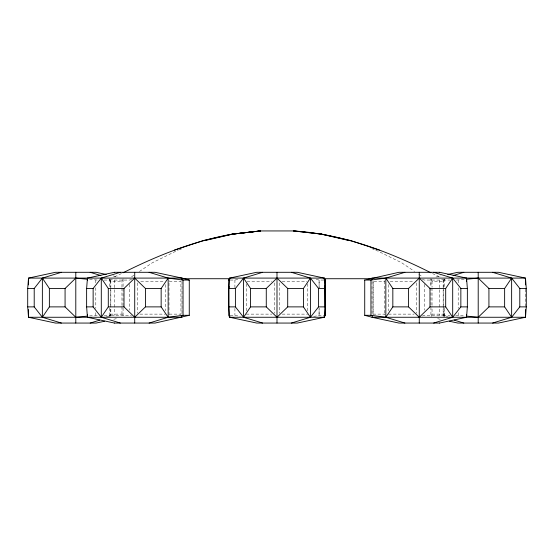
<?xml version="1.0" encoding="UTF-8"?>
<svg xmlns="http://www.w3.org/2000/svg" width="554" height="554" viewBox="0 0 554 554"><rect width="100%" height="100%" fill="white"/><g stroke="black" fill="none" stroke-linecap="round" stroke-linejoin="round"><path stroke-width="0.42" stroke-dasharray="2.77 2.08" d="M430.929 284.618L430.929 278.911L430.929 316.445M444.772 316.445L444.772 310.732M109.505 316.473L110.336 314.125L110.336 306.535M121.963 287.131L121.963 281.224L122.725 279.071M168.984 314.907L168.984 280.442M373.029 314.319L373.112 281.224L384.739 281.224L385.016 280.442M431.206 316.473L432.037 314.125L432.037 306.535M443.664 287.131L443.664 281.224L444.426 279.071M109.837 316.528L110.848 315.302L110.848 280.054L110.038 279.071M444.163 316.528L443.152 315.302L443.152 280.054L443.962 279.071M131.582 276.792L135.148 274.382M139.428 271.481L152.267 262.797L178.249 250.055M114.581 276.868L121.506 273.538M131.63 279.32L129.754 280.054L114.706 280.054L107.995 279.071M422.37 316.036L424.246 315.302L439.294 315.302L447.68 316.528M179.039 249.771L182.218 248.649M230.235 280.054L234.924 280.054L239.252 279.071M313.668 316.528L319.09 315.302L323.765 315.302M113.812 319.249L116.333 318.709M435.977 277.007L441.032 275.92M106.32 316.528L114.72 315.302L129.768 315.302L131.63 316.036M422.37 279.32L424.246 280.054L439.294 280.054L446.005 279.071M89.554 315.912L98.314 315.302M456.524 280.054L464.446 279.438M89.554 279.438L97.476 280.054M104.166 280.054L110.848 280.054M323.765 280.054L319.076 280.054L314.748 279.071M443.152 280.054L449.834 280.054M109.574 279.071L110.336 281.224L121.963 281.224M140.799 281.224L163.79 281.224M169.261 281.224L180.902 281.224L180.971 314.319M247.084 281.224L271.785 281.224M282.215 281.224L306.916 281.224M390.21 281.224L413.201 281.224M431.275 279.071L432.037 281.224L443.664 281.224M110.336 314.125L121.963 314.125L122.794 316.473M139.947 314.125L165.473 314.125M169.261 314.125L180.902 314.125M246.253 314.125L271.785 314.125M282.215 314.125L307.747 314.125M385.016 314.907L384.725 314.125L373.098 314.125L373.098 281.224M388.527 314.125L414.053 314.125M432.037 314.125L443.664 314.125L444.495 316.473M104.166 315.302L110.848 315.302M230.235 315.302L234.924 315.302L240.332 316.528M443.152 315.302L449.834 315.302M455.686 315.302L464.446 315.912M437.667 318.709L440.188 319.249M112.968 275.92L118.023 277.007M371.782 248.649L374.961 249.771M432.494 273.538L439.419 276.868M375.751 250.055L401.733 262.797L414.572 271.481M418.852 274.382L422.418 276.792M525.483 289.16L525.483 306.189M458.193 280.054L458.193 283.489M458.193 287.789L458.193 308.426M458.193 312.719L458.193 315.302M444.772 278.911L444.772 287.457M444.772 307.892L444.772 316.41M443.664 287.976L443.664 305.69M443.664 306.535L443.664 314.125M439.28 280.054L439.28 315.302M432.037 281.224L432.037 287.131M432.037 287.976L432.037 305.69M424.246 284.347L424.232 310.143M416.594 282.914L416.608 313.28M388.513 284.604L388.527 310.752M384.725 281.224L384.739 314.125M372.004 281.501L371.99 314.707M307.747 283.759L307.768 311.597M279.666 282.914L279.687 313.28M274.313 282.914L274.334 313.28M246.232 283.759L246.253 311.597M234.924 280.054L234.91 287.789M234.924 308.426L234.91 315.302M181.996 281.501L182.01 314.707M165.487 284.604L165.473 310.752M137.406 282.914L137.392 313.28M129.768 284.347L129.754 310.143M123.071 278.911L123.071 316.445M121.963 287.976L121.963 305.69M121.963 306.535L121.963 314.125M114.706 280.054L114.72 315.302M110.336 281.224L110.336 287.131M110.336 287.976L110.336 305.69M109.228 278.911L109.228 287.457M109.228 307.892L109.228 316.445M95.807 280.054L95.807 283.489M95.807 287.789L95.807 308.426M95.807 312.719L95.807 315.302M319.09 287.789L319.09 280.054L319.076 287.789M319.09 315.302L319.09 308.426L319.076 315.302"/><path stroke-width="0.83" d="M104.547 321.244L96.126 323.058L55.462 323.058L28.517 317.262L27.7 306.881L27.7 288.475L28.517 278.094L55.462 272.298L96.126 272.298L106.23 274.472M114.401 323.058L87.442 317.262L86.625 306.881L86.625 288.475L87.442 278.094L114.401 272.298M325.302 315.302L325.302 280.054L324.27 278.094L297.318 272.298L256.661 272.298L229.709 278.094L228.892 288.475L228.913 306.881L229.73 317.262L256.682 323.058L297.339 323.058L324.291 317.262L325.323 315.302L325.323 280.054L324.415 278.337M229.065 286.529L228.913 288.475L235.402 288.475L243.559 278.094L262.617 272.298M291.362 323.058L310.42 317.262L318.578 306.881L325.087 306.881L325.087 288.475L324.27 278.094L229.709 278.094L228.677 280.054L228.698 315.302L229.73 317.262L324.291 317.262L325.108 306.881L324.9 285.878M439.599 323.058L466.544 317.262L467.361 306.881L467.361 288.475L466.544 278.094L439.599 272.298M447.771 274.472L457.874 272.298L498.538 272.298L525.483 278.094L526.3 288.475L526.3 306.881L525.483 317.262L498.538 323.058L457.874 323.058L449.453 321.244M181.719 278.877L181.996 278.094L189.281 280.054L189.267 315.302M372.406 316.085L371.99 317.262L364.719 315.302L364.733 280.054M228.698 280.054L229.605 278.337M61.418 272.298L42.367 278.094L49.368 288.475L49.368 306.881L42.367 317.262L61.418 323.058M120.357 272.298L101.292 278.094L108.293 288.475L108.293 306.881L101.292 317.262L120.357 323.058M114.387 323.058L155.065 323.058L189.281 315.302L183.035 315.302L168.153 317.262L161.152 306.881L161.152 288.475L168.153 278.094L183.035 280.054L189.267 280.054M235.402 288.475L235.402 306.881L243.559 317.262L243.559 278.094L250.56 288.475L250.56 306.881L243.559 317.262L262.638 323.058M318.578 306.881L318.578 288.475L310.42 278.094L310.42 317.262L303.419 306.881L303.419 288.475L310.42 278.094L291.362 272.298M439.613 272.298L398.935 272.298L364.719 280.054L370.951 280.054L385.833 278.094L392.834 288.475L392.834 306.881L385.833 317.262L370.951 315.302L364.719 315.302M433.644 323.058L452.694 317.262L445.693 306.881L445.693 288.475L452.694 278.094L433.644 272.298M492.582 323.058L511.633 317.262L504.632 306.881L504.632 288.475L511.633 278.094L492.582 272.298M34.209 288.475L42.367 278.094L42.367 317.262L34.209 306.881L34.209 288.475L27.7 288.475M93.134 288.475L101.292 278.094L101.292 317.262L93.134 306.881L93.134 288.475L86.625 288.475M460.852 306.881L452.694 317.262L452.694 278.094L460.852 288.475L460.852 306.881L467.361 306.881M519.791 306.881L511.633 317.262L511.633 278.094L519.791 288.475L519.791 306.881L526.3 306.881M49.368 288.475L65.074 288.475L75.794 278.094L87.054 279.195M108.293 288.475L123.999 288.475L134.719 278.094L145.439 288.475L161.152 288.475M161.152 306.881L145.439 306.881L134.719 317.262L123.999 306.881L108.293 306.881M250.56 288.475L266.273 288.475L276.993 278.094L287.706 288.475L303.419 288.475M303.419 306.881L287.706 306.881L276.993 317.262L266.273 306.881L250.56 306.881M392.834 288.475L408.547 288.475L419.267 278.094L429.987 288.475L445.693 288.475M445.693 306.881L429.987 306.881L419.267 317.262L408.547 306.881L392.834 306.881M504.632 306.881L488.926 306.881L478.206 317.262L466.946 316.161M123.023 272.797C157.606 255.449 193.921 240.99 232.133 234.127M174.531 250.055L203.54 240.498L232.278 234.127L260.373 230.942L232.382 234.127M90.17 323.058L99.699 320.157M149.095 323.058L168.153 317.262L168.153 278.094L149.095 272.298M404.891 272.298L385.833 278.094L385.833 317.262L404.905 323.058M453.11 275.56L463.83 272.298M205.222 240.498L232.625 234.127L260.262 230.942M232.209 234.127L260.532 230.942M87.054 316.161L75.794 317.262L65.074 306.881L49.368 306.881M466.946 279.195L478.206 278.094L488.926 288.475L504.632 288.475M260.179 230.942L293.821 230.942L321.618 234.127M114.387 272.298L155.051 272.298L181.996 278.094L181.996 279.798M181.996 278.094L28.517 278.094L28.517 284.901M371.99 279.798L371.99 278.094L525.483 278.094L525.483 284.901M182.924 278.724L229.654 278.724M324.346 278.724L371.021 278.724M318.578 288.475L325.087 288.475M460.852 288.475L467.361 288.475M519.791 288.475L526.3 288.475M27.7 306.881L34.209 306.881M86.625 306.881L93.134 306.881M228.892 306.881L235.402 306.881M439.613 323.058L398.935 323.058L371.99 317.262L525.483 317.262L525.483 309.596M293.468 230.942C341.887 233.933 388.008 251.149 430.977 272.797M293.62 230.942L321.791 234.127L350.46 240.498L379.462 250.055M321.368 234.127L348.778 240.498M454.301 320.157L463.83 323.058M90.17 272.298L100.89 275.56M371.99 278.094L372.267 278.877M181.58 316.085L181.996 317.262L28.517 317.262L28.517 309.596M488.926 288.475L488.926 306.881M478.206 272.298L478.206 323.058M466.544 278.094L466.544 281.501M466.544 314.707L466.544 317.262M429.987 288.475L429.987 306.881M419.281 322.691L419.281 323.058L419.267 272.298M408.547 288.475L408.547 306.881M370.951 280.054L370.951 315.302M324.27 278.094L324.27 279.798M324.27 315.558L324.27 317.262M287.706 288.475L287.706 306.881M276.993 272.298L276.993 323.058M266.273 288.475L266.273 306.881M229.709 278.094L229.709 279.798M229.709 315.558L229.709 317.262M183.035 280.054L183.035 315.302M145.439 288.475L145.439 306.881M134.719 272.298L134.719 323.058M123.999 288.475L123.999 306.881M87.442 278.094L87.442 280.649M87.442 314.707L87.442 317.262M75.794 272.298L75.794 323.058M65.074 288.475L65.074 306.881"/></g></svg>
